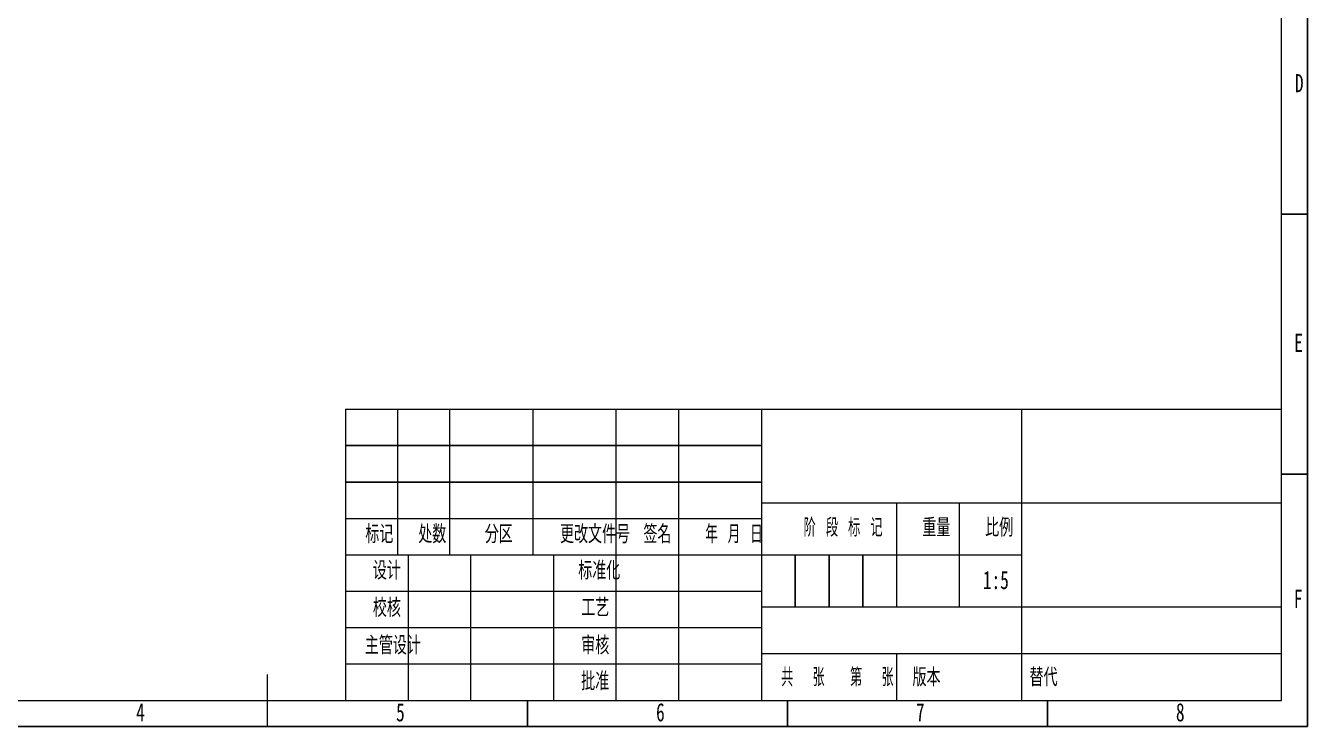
# Model space of a CAD drawing. Header units: millimetres. Extents: x 0 to 420, y 0 to 297.
# Drawn here: x 173.4 to 420, y 0 to 134.8 of the extents above; entities that cross this region are included whole.
import ezdxf

# ---------------------------------------------------------------- set-up
doc = ezdxf.new("R2010")
doc.units = ezdxf.units.MM
for name, color, linetype in [('10', 7, 'Continuous'), ('5', 7, 'Continuous'), ('9', 7, 'Continuous'), ('SLD-0', 7, 'Continuous')]:
    doc.layers.add(name, color=color, linetype=linetype)
doc.styles.add('SLDTEXTSTYLE0', font='TXT', dxfattribs={"width": 0.7, "bigfont": 'bigfont'})
doc.styles.add('SLDTEXTSTYLE1', font='TXT', dxfattribs={"width": 0.62, "bigfont": 'bigfont'})
doc.styles.add('SLDTEXTSTYLE2', font='TXT', dxfattribs={"width": 0.614286, "bigfont": 'bigfont'})
doc.styles.add('SLDTEXTSTYLE3', font='TXT', dxfattribs={"width": 0.6, "bigfont": 'bigfont'})
doc.styles.add('SLDTEXTSTYLE4', font='TXT', dxfattribs={"width": 0.7})

msp = doc.modelspace()

# ---------------------------------------------------------------- linework, layer by layer
at = {"layer": '10', "color": 7, "lineweight": 15}
for p, q in [((245, 61), (245, 33)), ((255, 61), (255, 33)), ((271, 61), (271, 33)), ((287, 61), (287, 5)), ((299, 61), (299, 5)), ((315, 61), (315, 5)), ((365, 61), (365, 33)), ((315, 43), (415, 43)), ((340.99, 43), (340.99, 23)), ((353, 43), (353, 23)), ((235, 40), (315, 40)), ((235, 33), (365, 33)), ((247, 33), (247, 5)), ((259, 33), (259, 5)), ((275, 33), (275, 5)), ((365, 33), (365, 5)), ((235, 26), (315, 26)), ((315, 23), (415, 23)), ((235, 19), (315, 19)), ((315, 14), (415, 14)), ((235, 12), (315, 12))]:
    msp.add_line(p, q, dxfattribs=at)
at = {"layer": '10', "color": 7}
for p, q in [((235, 54), (315, 54)), ((235, 47), (315, 47))]:
    msp.add_line(p, q, dxfattribs=at)
at = {"layer": '5', "color": 7, "lineweight": 15}
for p, q in [((415, 5), (415, 292)), ((235, 61), (415, 61)), ((235, 61), (235, 5)), ((0, 5), (415, 5))]:
    msp.add_line(p, q, dxfattribs=at)
at = {"layer": '5'}
for p, q in [((420, 98.5), (415, 98.5)), ((420, 48.5), (415, 48.5)), ((270, 0), (270, 5)), ((320, 0), (320, 5)), ((370, 0), (370, 5))]:
    msp.add_line(p, q, dxfattribs=at)
at = {"layer": '5', "lineweight": 15}
msp.add_line((220, 0), (220, 10), dxfattribs=at)
at = {"layer": '9', "color": 7}
for p, q in [((420, 0), (420, 148.5)), ((0, 0), (420, 0))]:
    msp.add_line(p, q, dxfattribs=at)
at = {"layer": 'SLD-0'}
for p, q in [((321.5, 33), (321.5, 23)), ((328, 33), (328, 23)), ((334.5, 33), (334.5, 23))]:
    msp.add_line(p, q, dxfattribs=at)
at = {"layer": 'SLD-0', "lineweight": 15}
msp.add_line((340.99, 14), (340.99, 5), dxfattribs=at)

# ---------------------------------------------------------------- texts
at = {"layer": '10', "char_height": 3.5, "attachment_point": 2, "style": 'SLDTEXTSTYLE4'}
for s, insert in [('D', (418.43, 125.47)), ('E', (418.32, 75.53)), ('1:5', (360.08, 29.9)), ('F', (418.22, 26.28)), ('4', (195.54, 4.47)), ('5', (245.54, 4.47)), ('6', (295.55, 4.47)), ('7', (345.55, 4.47)), ('8', (395.55, 4.47))]:
    msp.add_mtext(s, dxfattribs=dict(at, insert=insert))
at = {"layer": '10', "color": 7, "char_height": 3.5, "attachment_point": 2}
for s, insert, style in [('阶 \\M+19269 标 记', (330.69, 39.99), 'SLDTEXTSTYLE2'), ('\\M+18F64\\M+197CA', (348.63, 39.99), 'SLDTEXTSTYLE0'), ('\\M+194E4\\M+197E1', (360.72, 39.99), 'SLDTEXTSTYLE0'), ('标记', (241.49, 38.72), 'SLDTEXTSTYLE0'), ('处\\M+19094', (251.67, 38.72), 'SLDTEXTSTYLE0'), ('\\M+195AA\\M+18BE6', (264.46, 38.72), 'SLDTEXTSTYLE0'), ('\\M+18D58\\M+189FC\\M+195B6\\M+18C8F\\M+18D86', (282.98, 38.72), 'SLDTEXTSTYLE0'), ('签\\M+196BC', (294.97, 38.72), 'SLDTEXTSTYLE0'), ('\\M+1944E \\M+18C8E \\M+193FA', (309.71, 38.72), 'SLDTEXTSTYLE1'), ('设计', (242.93, 31.73), 'SLDTEXTSTYLE0'), ('标\\M+18F79\\M+189BB', (283.79, 31.73), 'SLDTEXTSTYLE0'), ('\\M+18D5A\\M+18A6A', (242.93, 24.56), 'SLDTEXTSTYLE0'), ('\\M+18D48艺', (283.02, 24.6), 'SLDTEXTSTYLE0'), ('\\M+18EE5\\M+18AC7设计', (244.09, 17.33), 'SLDTEXTSTYLE0'), ('审\\M+18A6A', (283.02, 17.33), 'SLDTEXTSTYLE0'), ('\\M+194E1\\M+18F79', (283, 10.44), 'SLDTEXTSTYLE0'), ('\\M+18BA4  张', (322.96, 11.2), 'SLDTEXTSTYLE3'), ('\\M+191E6  张', (336.22, 11.2), 'SLDTEXTSTYLE3'), ('\\M+194C5\\M+1967B', (346.74, 11.2), 'SLDTEXTSTYLE0')]:
    msp.add_mtext(s, dxfattribs=dict(at, insert=insert, style=style))
at = {"layer": 'SLD-0', "insert": (366.56, 11.2), "char_height": 3.5, "attachment_point": 1, "style": 'SLDTEXTSTYLE0'}
msp.add_mtext('\\M+191D6\\M+191E3', dxfattribs=at)

doc.saveas('drawing.dxf')
